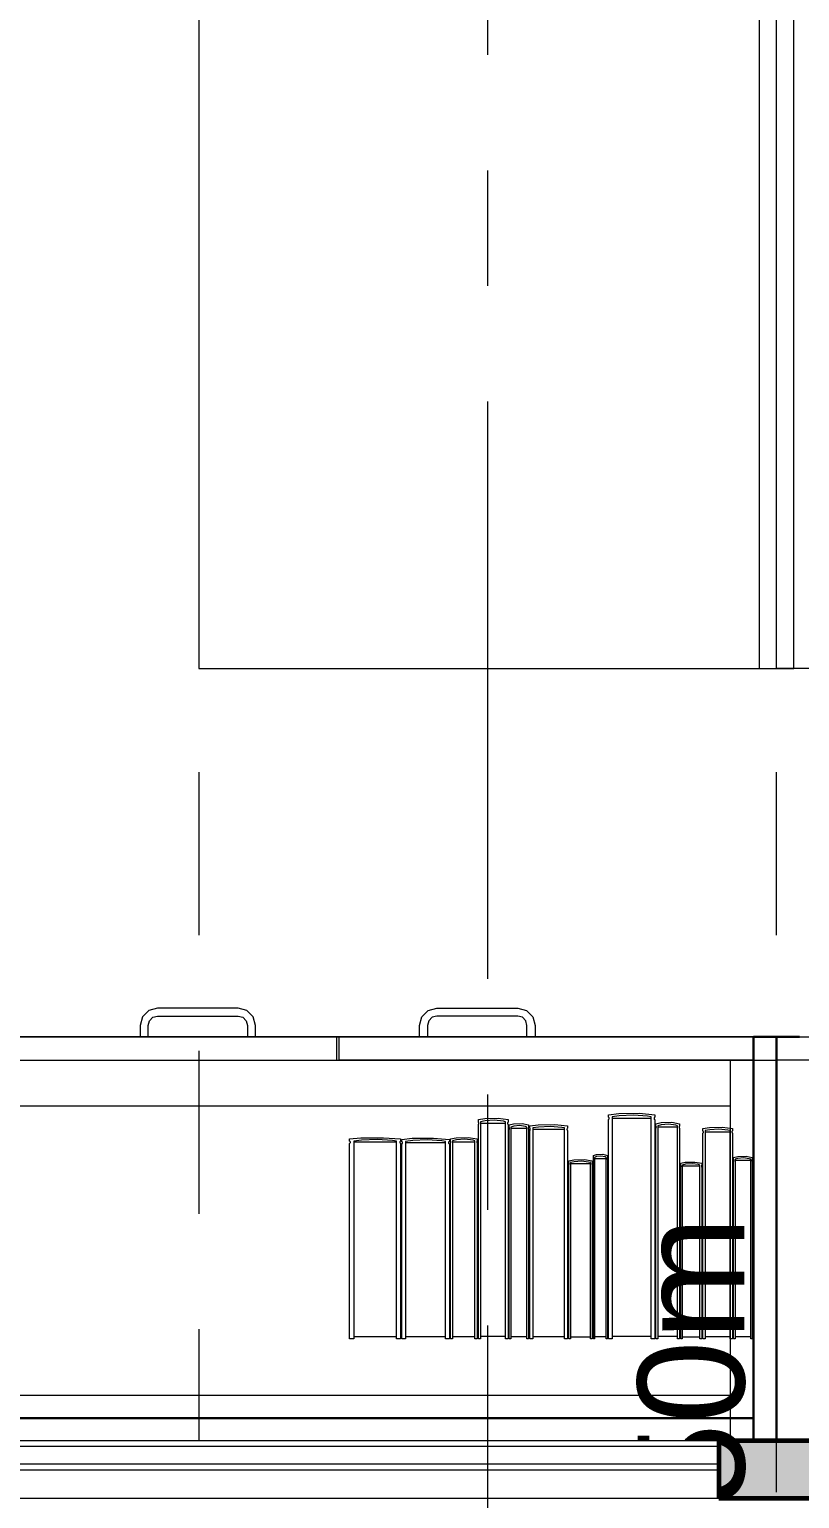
# Model space of a CAD drawing. Header units: inches. Extents: x -38 to 5698, y -33 to 92.
# Drawn here: x 200.923 to 201.59, y 18.6 to 19.872 of the extents above; entities that cross this region are included whole.
import ezdxf

# ---------------------------------------------------------------- set-up
doc = ezdxf.new("R2010")
doc.units = ezdxf.units.IN
doc.header["$MEASUREMENT"] = 0
doc.set_wipeout_variables(frame=1)
for name, pattern in [('Hidden Line', [0.195611, 0.141111, -0.0545]), ('Punto & Raya', [0.65, 0.5, -0.075, 0, -0.075]), ('Wipeout_Contour', [1, 0, -1])]:
    doc.linetypes.add(name, pattern=pattern)
for name, color, linetype in [('02 _ ARQ _ ALB _ Ejes Generales', 7, 'Continuous'), ('02 _ ARQ _ ZON _ Espacio.3D', 7, 'Continuous'), ('08 _ STR _ EXT _ 09 Vigas', 7, 'Continuous'), ('Acabado - Muros', 7, 'Continuous'), ('Interior - Mobiliario', 7, 'Continuous'), ('Notas - Etiquetas', 251, 'Continuous')]:
    doc.layers.add(name, color=color, linetype=linetype)
doc.styles.add('Estilo_Generado_4', font='swisse.ttf')

msp = doc.modelspace()

# ---------------------------------------------------------------- linework, layer by layer
at = {"layer": '02 _ ARQ _ ZON _ Espacio.3D', "color": 254, "linetype": 'Continuous', "lineweight": 0, "flags": 128}
for points in [[(205.02, 18.65), (205.02, 29.6999), (193.32, 29.6999), (193.32, 25.3384), (194.57, 25.3384), (194.57, 25.1632), (193.32, 25.1632), (193.32, 18.6489)], [(205.0199, 6.5), (205.02, 18.6001), (193.32, 18.6001), (193.32, 6.5)]]:
    msp.add_lwpolyline(points, close=True, dxfattribs=at)
at = {"layer": 'Interior - Mobiliario', "color": 175, "linetype": 'Continuous', "lineweight": 13}
for p, q in [((201.5549, 20.6037), (201.5549, 19.3187)), ((201.5849, 19.3187), (201.5849, 20.6037)), ((201.5549, 19.3187), (201.5849, 19.3187)), ((201.0264, 19.0227), (201.021, 19.0172)), ((201.0339, 19.0247), (201.0264, 19.0227)), ((201.0299, 19.0167), (201.0339, 19.0177)), ((201.1039, 19.0247), (201.0339, 19.0247)), ((201.0339, 19.0177), (201.1039, 19.0177)), ((201.1114, 19.0227), (201.1039, 19.0247)), ((201.1039, 19.0177), (201.1079, 19.0167)), ((201.1169, 19.0172), (201.1114, 19.0227)), ((201.263, 19.0172), (201.2684, 19.0227)), ((201.2684, 19.0227), (201.2759, 19.0247)), ((201.2759, 19.0177), (201.2719, 19.0167)), ((201.2759, 19.0247), (201.3459, 19.0247)), ((201.3459, 19.0177), (201.2759, 19.0177)), ((201.3459, 19.0247), (201.3534, 19.0227)), ((201.3499, 19.0167), (201.3459, 19.0177)), ((201.3534, 19.0227), (201.3589, 19.0172)), ((201.021, 19.0172), (201.0189, 19.0097)), ((201.0189, 19.0097), (201.0189, 18.9997)), ((201.0259, 19.0097), (201.027, 19.0137)), ((201.0259, 18.9997), (201.0259, 19.0097)), ((201.027, 19.0137), (201.0299, 19.0167)), ((201.1079, 19.0167), (201.1109, 19.0137)), ((201.1109, 19.0137), (201.1119, 19.0097)), ((201.1119, 19.0097), (201.1119, 18.9997)), ((201.1189, 19.0097), (201.1169, 19.0172)), ((201.1189, 18.9997), (201.1189, 19.0097)), ((201.2609, 19.0097), (201.263, 19.0172)), ((201.2609, 18.9997), (201.2609, 19.0097)), ((201.269, 19.0137), (201.2679, 19.0097)), ((201.2679, 19.0097), (201.2679, 18.9997)), ((201.2719, 19.0167), (201.269, 19.0137)), ((201.3529, 19.0137), (201.3499, 19.0167)), ((201.3539, 19.0097), (201.3529, 19.0137)), ((201.3539, 18.9997), (201.3539, 19.0097)), ((201.3589, 19.0172), (201.3609, 19.0097)), ((201.3609, 19.0097), (201.3609, 18.9997)), ((200.8299, 18.9997), (201.1889, 18.9997)), ((201.0189, 18.9997), (201.0259, 18.9997)), ((201.1119, 18.9997), (201.1189, 18.9997)), ((201.1889, 18.9997), (201.1889, 18.9797)), ((201.1909, 18.9997), (201.1909, 18.9797)), ((201.2679, 18.9997), (201.2609, 18.9997)), ((201.3609, 18.9997), (201.3539, 18.9997)), ((200.0899, 18.9797), (201.5499, 18.9797)), ((200.1099, 18.9797), (201.5299, 18.9797)), ((200.8299, 18.9797), (201.1889, 18.9797)), ((201.5299, 18.9797), (201.5299, 18.9397)), ((201.5499, 18.9797), (201.5499, 18.6697)), ((201.5299, 18.9397), (200.1099, 18.9397)), ((201.3118, 18.9281), (201.3174, 18.9291)), ((201.3174, 18.9291), (201.3289, 18.9294)), ((201.3289, 18.9294), (201.3375, 18.9281)), ((201.4245, 18.9324), (201.4333, 18.9335)), ((201.4245, 18.9303), (201.4245, 18.9324)), ((201.4246, 18.9302), (201.4245, 18.9303)), ((201.4249, 18.9299), (201.4246, 18.9302)), ((201.4247, 18.9283), (201.4249, 18.9286)), ((201.425, 18.9297), (201.4249, 18.9299)), ((201.4249, 18.9286), (201.4251, 18.9288)), ((201.4251, 18.9294), (201.425, 18.9297)), ((201.4251, 18.9291), (201.4251, 18.9294)), ((201.4251, 18.9288), (201.4251, 18.9291)), ((201.4337, 18.9314), (201.4277, 18.9305)), ((201.4277, 18.9305), (201.4277, 18.7384)), ((201.4277, 18.9295), (201.4613, 18.9295)), ((201.4333, 18.9335), (201.4512, 18.9337)), ((201.446, 18.9319), (201.4337, 18.9314)), ((201.4583, 18.931), (201.446, 18.9319)), ((201.4512, 18.9337), (201.4645, 18.9324)), ((201.4613, 18.9305), (201.4583, 18.931)), ((201.4613, 18.7384), (201.4613, 18.9305)), ((201.4641, 18.9299), (201.4639, 18.9296)), ((201.4639, 18.9296), (201.4639, 18.9293)), ((201.4639, 18.9293), (201.4639, 18.929)), ((201.4639, 18.929), (201.464, 18.9288)), ((201.464, 18.9288), (201.4641, 18.9285)), ((201.4643, 18.9301), (201.4641, 18.9299)), ((201.4641, 18.9285), (201.4644, 18.9283)), ((201.4645, 18.9303), (201.4643, 18.9301)), ((201.4645, 18.9324), (201.4645, 18.9303)), ((201.5299, 18.9397), (201.5299, 18.6897)), ((201.3118, 18.926), (201.3118, 18.9281)), ((201.3119, 18.9259), (201.3118, 18.926)), ((201.3118, 18.9239), (201.3119, 18.9241)), ((201.3118, 18.7384), (201.3118, 18.9239)), ((201.312, 18.9257), (201.3119, 18.9259)), ((201.3119, 18.9241), (201.312, 18.9243)), ((201.3121, 18.9254), (201.312, 18.9257)), ((201.312, 18.9243), (201.3121, 18.9246)), ((201.3122, 18.9252), (201.3121, 18.9254)), ((201.3121, 18.9246), (201.3122, 18.9249)), ((201.3122, 18.9249), (201.3122, 18.9252)), ((201.3177, 18.9271), (201.3138, 18.9262)), ((201.3138, 18.9262), (201.3138, 18.7384)), ((201.3138, 18.9252), (201.3354, 18.9252)), ((201.3256, 18.9276), (201.3177, 18.9271)), ((201.3335, 18.9268), (201.3256, 18.9276)), ((201.3354, 18.9262), (201.3335, 18.9268)), ((201.3354, 18.7384), (201.3354, 18.9262)), ((201.3372, 18.9256), (201.3371, 18.9254)), ((201.3371, 18.9254), (201.3371, 18.9251)), ((201.3371, 18.9251), (201.3371, 18.9248)), ((201.3371, 18.9248), (201.3371, 18.9245)), ((201.3371, 18.9245), (201.3372, 18.9243)), ((201.3374, 18.9259), (201.3372, 18.9256)), ((201.3372, 18.9243), (201.3374, 18.924)), ((201.3375, 18.926), (201.3374, 18.9259)), ((201.3374, 18.924), (201.3375, 18.9239)), ((201.3375, 18.9281), (201.3375, 18.926)), ((201.3375, 18.9239), (201.3375, 18.7384)), ((201.3385, 18.9236), (201.3422, 18.9246)), ((201.3385, 18.9215), (201.3385, 18.9236)), ((201.3386, 18.9214), (201.3385, 18.9215)), ((201.3385, 18.9195), (201.3386, 18.9196)), ((201.3385, 18.7384), (201.3385, 18.9195)), ((201.3387, 18.9212), (201.3386, 18.9214)), ((201.3386, 18.9196), (201.3387, 18.9199)), ((201.3387, 18.9209), (201.3387, 18.9212)), ((201.3388, 18.9207), (201.3387, 18.9209)), ((201.3387, 18.9201), (201.3388, 18.9204)), ((201.3387, 18.9199), (201.3387, 18.9201)), ((201.3388, 18.9204), (201.3388, 18.9207)), ((201.3424, 18.9226), (201.3398, 18.9217)), ((201.3398, 18.9217), (201.3398, 18.7384)), ((201.3398, 18.9208), (201.3539, 18.9208)), ((201.3422, 18.9246), (201.3497, 18.9248)), ((201.3475, 18.923), (201.3424, 18.9226)), ((201.3527, 18.9222), (201.3475, 18.923)), ((201.3497, 18.9248), (201.3553, 18.9236)), ((201.3539, 18.9217), (201.3527, 18.9222)), ((201.3539, 18.7384), (201.3539, 18.9217)), ((201.3551, 18.9211), (201.355, 18.9209)), ((201.355, 18.9209), (201.355, 18.9206)), ((201.355, 18.9206), (201.355, 18.9203)), ((201.355, 18.9203), (201.355, 18.9201)), ((201.355, 18.9201), (201.3551, 18.9198)), ((201.3552, 18.9214), (201.3551, 18.9211)), ((201.3551, 18.9198), (201.3552, 18.9196)), ((201.3553, 18.9215), (201.3552, 18.9214)), ((201.3552, 18.9196), (201.3553, 18.9195)), ((201.3553, 18.9236), (201.3553, 18.9215)), ((201.3553, 18.9195), (201.3553, 18.7384)), ((201.3563, 18.9227), (201.3635, 18.9237)), ((201.3563, 18.9207), (201.3563, 18.9227)), ((201.3564, 18.9206), (201.3563, 18.9207)), ((201.3563, 18.9187), (201.3564, 18.9188)), ((201.3563, 18.7384), (201.3563, 18.9187)), ((201.3566, 18.9204), (201.3564, 18.9206)), ((201.3564, 18.9188), (201.3566, 18.9191)), ((201.3567, 18.9201), (201.3566, 18.9204)), ((201.3566, 18.9191), (201.3568, 18.9193)), ((201.3568, 18.9199), (201.3567, 18.9201)), ((201.3568, 18.9196), (201.3568, 18.9199)), ((201.3568, 18.9193), (201.3568, 18.9196)), ((201.3638, 18.9217), (201.3589, 18.9209)), ((201.3589, 18.9209), (201.3589, 18.7384)), ((201.3589, 18.92), (201.3864, 18.92)), ((201.3635, 18.9237), (201.3781, 18.924)), ((201.3739, 18.9222), (201.3638, 18.9217)), ((201.384, 18.9214), (201.3739, 18.9222)), ((201.3781, 18.924), (201.3891, 18.9227)), ((201.3864, 18.9209), (201.384, 18.9214)), ((201.3864, 18.7384), (201.3864, 18.9209)), ((201.3886, 18.9201), (201.3885, 18.9198)), ((201.3885, 18.9198), (201.3885, 18.9195)), ((201.3885, 18.9195), (201.3886, 18.9193)), ((201.3887, 18.9203), (201.3886, 18.9201)), ((201.3886, 18.9193), (201.3887, 18.919)), ((201.3889, 18.9206), (201.3887, 18.9203)), ((201.3887, 18.919), (201.3889, 18.9188)), ((201.3891, 18.9207), (201.3889, 18.9206)), ((201.3889, 18.9188), (201.3891, 18.9187)), ((201.3891, 18.9227), (201.3891, 18.9207)), ((201.3891, 18.9187), (201.3891, 18.7384)), ((201.4245, 18.9281), (201.4247, 18.9283)), ((201.4245, 18.7384), (201.4245, 18.9281)), ((201.4644, 18.9283), (201.4645, 18.9281)), ((201.4645, 18.9281), (201.4645, 18.7384)), ((201.4655, 18.9246), (201.47, 18.9257)), ((201.4655, 18.9226), (201.4655, 18.9246)), ((201.4656, 18.9225), (201.4655, 18.9226)), ((201.4655, 18.9205), (201.4656, 18.9207)), ((201.4655, 18.7384), (201.4655, 18.9205)), ((201.4657, 18.9223), (201.4656, 18.9225)), ((201.4656, 18.9207), (201.4658, 18.9209)), ((201.4658, 18.922), (201.4657, 18.9223)), ((201.4659, 18.9217), (201.4658, 18.922)), ((201.4658, 18.9212), (201.4659, 18.9215)), ((201.4658, 18.9209), (201.4658, 18.9212)), ((201.4659, 18.9215), (201.4659, 18.9217)), ((201.4702, 18.9236), (201.4672, 18.9228)), ((201.4672, 18.9228), (201.4672, 18.7384)), ((201.4672, 18.9218), (201.4843, 18.9218)), ((201.47, 18.9257), (201.4792, 18.9259)), ((201.4765, 18.9241), (201.4702, 18.9236)), ((201.4828, 18.9233), (201.4765, 18.9241)), ((201.4792, 18.9259), (201.486, 18.9246)), ((201.4843, 18.9228), (201.4828, 18.9233)), ((201.4843, 18.7384), (201.4843, 18.9228)), ((201.4857, 18.922), (201.4856, 18.9217)), ((201.4856, 18.9217), (201.4856, 18.9214)), ((201.4856, 18.9214), (201.4857, 18.9211)), ((201.4858, 18.9222), (201.4857, 18.922)), ((201.4857, 18.9211), (201.4858, 18.9209)), ((201.4859, 18.9225), (201.4858, 18.9222)), ((201.4858, 18.9209), (201.4859, 18.9207)), ((201.486, 18.9226), (201.4859, 18.9225)), ((201.4859, 18.9207), (201.486, 18.9205)), ((201.486, 18.9246), (201.486, 18.9226)), ((201.486, 18.9205), (201.486, 18.7384)), ((201.5062, 18.9204), (201.5118, 18.9214)), ((201.5062, 18.9184), (201.5062, 18.9204)), ((201.5063, 18.9183), (201.5062, 18.9184)), ((201.5062, 18.9164), (201.5063, 18.9165)), ((201.5062, 18.7384), (201.5062, 18.9164)), ((201.5064, 18.9181), (201.5063, 18.9183)), ((201.5063, 18.9165), (201.5065, 18.9168)), ((201.5065, 18.9178), (201.5064, 18.9181)), ((201.5066, 18.9176), (201.5065, 18.9178)), ((201.5065, 18.9168), (201.5066, 18.917)), ((201.5066, 18.9173), (201.5066, 18.9176)), ((201.5066, 18.917), (201.5066, 18.9173)), ((201.5121, 18.9194), (201.5082, 18.9186)), ((201.5082, 18.9186), (201.5082, 18.7384)), ((201.5082, 18.9177), (201.5298, 18.9177)), ((201.5118, 18.9214), (201.5233, 18.9216)), ((201.52, 18.9199), (201.5121, 18.9194)), ((201.5278, 18.9191), (201.52, 18.9199)), ((201.5233, 18.9216), (201.5318, 18.9204)), ((201.5298, 18.9186), (201.5278, 18.9191)), ((201.5298, 18.7384), (201.5298, 18.9186)), ((201.5315, 18.918), (201.5314, 18.9178)), ((201.5314, 18.9178), (201.5314, 18.9175)), ((201.5314, 18.9175), (201.5314, 18.9172)), ((201.5314, 18.9172), (201.5315, 18.917)), ((201.5317, 18.9183), (201.5315, 18.918)), ((201.5315, 18.917), (201.5316, 18.9167)), ((201.5316, 18.9167), (201.5317, 18.9165)), ((201.5318, 18.9184), (201.5317, 18.9183)), ((201.5317, 18.9165), (201.5318, 18.9164)), ((201.5318, 18.9204), (201.5318, 18.9184)), ((201.5318, 18.9164), (201.5318, 18.7384)), ((201.2003, 18.9114), (201.21, 18.9123)), ((201.2003, 18.9095), (201.2003, 18.9114)), ((201.2005, 18.9094), (201.2003, 18.9095)), ((201.2003, 18.9076), (201.2006, 18.9077)), ((201.2003, 18.7384), (201.2003, 18.9076)), ((201.2008, 18.9092), (201.2005, 18.9094)), ((201.2006, 18.9077), (201.2008, 18.9079)), ((201.2009, 18.9089), (201.2008, 18.9092)), ((201.2008, 18.9079), (201.201, 18.9082)), ((201.201, 18.9087), (201.2009, 18.9089)), ((201.2011, 18.9084), (201.201, 18.9087)), ((201.201, 18.9082), (201.2011, 18.9084)), ((201.2105, 18.9104), (201.2039, 18.9096)), ((201.2039, 18.9096), (201.2039, 18.7384)), ((201.2039, 18.9088), (201.241, 18.9088)), ((201.21, 18.9123), (201.2298, 18.9125)), ((201.2241, 18.9109), (201.2105, 18.9104)), ((201.2376, 18.9101), (201.2241, 18.9109)), ((201.2298, 18.9125), (201.2445, 18.9114)), ((201.241, 18.9096), (201.2376, 18.9101)), ((201.241, 18.7384), (201.241, 18.9096)), ((201.244, 18.9091), (201.2438, 18.9089)), ((201.2438, 18.9089), (201.2438, 18.9086)), ((201.2438, 18.9086), (201.2438, 18.9084)), ((201.2438, 18.9084), (201.2439, 18.9081)), ((201.2439, 18.9081), (201.2441, 18.9079)), ((201.2443, 18.9093), (201.244, 18.9091)), ((201.2441, 18.9079), (201.2443, 18.9077)), ((201.2445, 18.9095), (201.2443, 18.9093)), ((201.2443, 18.9077), (201.2445, 18.9076)), ((201.2445, 18.9114), (201.2445, 18.9095)), ((201.2445, 18.9076), (201.2445, 18.7384)), ((201.2455, 18.911), (201.2545, 18.912)), ((201.2455, 18.9091), (201.2455, 18.911)), ((201.2457, 18.909), (201.2455, 18.9091)), ((201.2455, 18.9072), (201.2457, 18.9074)), ((201.2455, 18.7384), (201.2455, 18.9072)), ((201.2459, 18.9088), (201.2457, 18.909)), ((201.2457, 18.9074), (201.246, 18.9076)), ((201.2461, 18.9086), (201.2459, 18.9088)), ((201.246, 18.9076), (201.2461, 18.9078)), ((201.2462, 18.9083), (201.2461, 18.9086)), ((201.2461, 18.9078), (201.2462, 18.9081)), ((201.2462, 18.9081), (201.2462, 18.9083)), ((201.255, 18.9101), (201.2488, 18.9093)), ((201.2488, 18.9093), (201.2488, 18.7384)), ((201.2488, 18.9084), (201.2834, 18.9084)), ((201.2545, 18.912), (201.2729, 18.9122)), ((201.2676, 18.9105), (201.255, 18.9101)), ((201.2803, 18.9098), (201.2676, 18.9105)), ((201.2729, 18.9122), (201.2867, 18.911)), ((201.2834, 18.9093), (201.2803, 18.9098)), ((201.2834, 18.7384), (201.2834, 18.9093)), ((201.2861, 18.9085), (201.286, 18.9083)), ((201.286, 18.9083), (201.286, 18.908)), ((201.286, 18.908), (201.2861, 18.9078)), ((201.2862, 18.9088), (201.2861, 18.9085)), ((201.2861, 18.9078), (201.2863, 18.9075)), ((201.2864, 18.909), (201.2862, 18.9088)), ((201.2863, 18.9075), (201.2865, 18.9073)), ((201.2867, 18.9091), (201.2864, 18.909)), ((201.2865, 18.9073), (201.2867, 18.9072)), ((201.2867, 18.911), (201.2867, 18.9091)), ((201.2867, 18.9072), (201.2867, 18.7384)), ((201.2877, 18.9116), (201.2927, 18.9125)), ((201.2877, 18.9097), (201.2877, 18.9116)), ((201.2878, 18.9096), (201.2877, 18.9097)), ((201.2877, 18.9078), (201.2878, 18.9079)), ((201.2877, 18.7384), (201.2877, 18.9078)), ((201.2879, 18.9094), (201.2878, 18.9096)), ((201.2878, 18.9079), (201.2879, 18.9082)), ((201.288, 18.9092), (201.2879, 18.9094)), ((201.2879, 18.9082), (201.288, 18.9084)), ((201.288, 18.9089), (201.288, 18.9092)), ((201.2881, 18.9087), (201.288, 18.9089)), ((201.288, 18.9084), (201.2881, 18.9087)), ((201.293, 18.9107), (201.2895, 18.9099)), ((201.2895, 18.9099), (201.2895, 18.7384)), ((201.2895, 18.909), (201.3089, 18.909)), ((201.2927, 18.9125), (201.3031, 18.9128)), ((201.3001, 18.9111), (201.293, 18.9107)), ((201.3072, 18.9104), (201.3001, 18.9111)), ((201.3031, 18.9128), (201.3108, 18.9116)), ((201.3089, 18.9099), (201.3072, 18.9104)), ((201.3089, 18.7384), (201.3089, 18.9099)), ((201.3105, 18.9094), (201.3104, 18.9091)), ((201.3104, 18.9091), (201.3104, 18.9089)), ((201.3104, 18.9089), (201.3104, 18.9086)), ((201.3104, 18.9086), (201.3104, 18.9084)), ((201.3104, 18.9084), (201.3105, 18.9081)), ((201.3106, 18.9096), (201.3105, 18.9094)), ((201.3105, 18.9081), (201.3107, 18.9079)), ((201.3108, 18.9097), (201.3106, 18.9096)), ((201.3107, 18.9079), (201.3108, 18.9078)), ((201.3108, 18.9116), (201.3108, 18.9097)), ((201.3108, 18.9078), (201.3108, 18.7384)), ((201.3901, 18.8925), (201.3945, 18.8934)), ((201.3901, 18.8908), (201.3901, 18.8925)), ((201.3901, 18.8907), (201.3901, 18.8908)), ((201.3903, 18.8906), (201.3901, 18.8907)), ((201.3904, 18.8903), (201.3903, 18.8906)), ((201.3904, 18.8901), (201.3904, 18.8903)), ((201.3947, 18.8917), (201.3917, 18.891)), ((201.3917, 18.891), (201.3917, 18.7384)), ((201.3945, 18.8934), (201.4036, 18.8935)), ((201.401, 18.8921), (201.3947, 18.8917)), ((201.4073, 18.8914), (201.401, 18.8921)), ((201.4036, 18.8935), (201.4104, 18.8925)), ((201.4088, 18.891), (201.4073, 18.8914)), ((201.4088, 18.7384), (201.4088, 18.891)), ((201.4102, 18.8905), (201.4101, 18.8903)), ((201.4101, 18.8903), (201.4101, 18.8901)), ((201.4103, 18.8907), (201.4102, 18.8905)), ((201.4104, 18.8908), (201.4103, 18.8907)), ((201.4104, 18.8925), (201.4104, 18.8908)), ((201.4114, 18.897), (201.4141, 18.8979)), ((201.4114, 18.8953), (201.4114, 18.897)), ((201.4115, 18.8952), (201.4114, 18.8953)), ((201.4114, 18.8935), (201.4115, 18.8937)), ((201.4114, 18.7384), (201.4114, 18.8935)), ((201.4116, 18.895), (201.4115, 18.8952)), ((201.4115, 18.8937), (201.4116, 18.8939)), ((201.4116, 18.8948), (201.4116, 18.895)), ((201.4116, 18.8946), (201.4116, 18.8948)), ((201.4116, 18.8943), (201.4116, 18.8946)), ((201.4116, 18.8941), (201.4116, 18.8943)), ((201.4116, 18.8939), (201.4116, 18.8941)), ((201.4142, 18.8962), (201.4124, 18.8954)), ((201.4124, 18.8954), (201.4124, 18.7384)), ((201.4124, 18.8946), (201.4225, 18.8946)), ((201.4141, 18.8979), (201.4195, 18.8981)), ((201.4179, 18.8966), (201.4142, 18.8962)), ((201.4216, 18.8959), (201.4179, 18.8966)), ((201.4195, 18.8981), (201.4235, 18.897)), ((201.4225, 18.8954), (201.4216, 18.8959)), ((201.4225, 18.7384), (201.4225, 18.8954)), ((201.4234, 18.8952), (201.4233, 18.895)), ((201.4233, 18.895), (201.4233, 18.8947)), ((201.4233, 18.8947), (201.4233, 18.8945)), ((201.4233, 18.8945), (201.4233, 18.8943)), ((201.4233, 18.8943), (201.4233, 18.894)), ((201.4233, 18.894), (201.4234, 18.8938)), ((201.4235, 18.8953), (201.4234, 18.8952)), ((201.4234, 18.8938), (201.4234, 18.8936)), ((201.4234, 18.8936), (201.4235, 18.8935)), ((201.4235, 18.897), (201.4235, 18.8953)), ((201.4235, 18.8935), (201.4235, 18.7384)), ((201.487, 18.8903), (201.491, 18.8912)), ((201.487, 18.8887), (201.487, 18.8903)), ((201.491, 18.8912), (201.4991, 18.8914)), ((201.4991, 18.8914), (201.5052, 18.8903)), ((201.5052, 18.8903), (201.5052, 18.8887)), ((201.5328, 18.8954), (201.5364, 18.8963)), ((201.5328, 18.8937), (201.5328, 18.8954)), ((201.5329, 18.8937), (201.5328, 18.8937)), ((201.5328, 18.892), (201.5329, 18.8921)), ((201.5328, 18.7384), (201.5328, 18.892)), ((201.533, 18.8935), (201.5329, 18.8937)), ((201.5329, 18.8921), (201.533, 18.8923)), ((201.5331, 18.8932), (201.533, 18.8935)), ((201.533, 18.8923), (201.5331, 18.8926)), ((201.5331, 18.893), (201.5331, 18.8932)), ((201.5331, 18.8928), (201.5331, 18.893)), ((201.5331, 18.8926), (201.5331, 18.8928)), ((201.5365, 18.8946), (201.5341, 18.8939)), ((201.5341, 18.8939), (201.5341, 18.7384)), ((201.5364, 18.8963), (201.5436, 18.8965)), ((201.5415, 18.895), (201.5365, 18.8946)), ((201.3901, 18.8891), (201.3902, 18.8893)), ((201.3901, 18.7384), (201.3901, 18.8891)), ((201.3902, 18.8893), (201.3903, 18.8895)), ((201.3903, 18.8895), (201.3904, 18.8897)), ((201.3904, 18.8899), (201.3904, 18.8901)), ((201.3904, 18.8897), (201.3904, 18.8899)), ((201.3917, 18.8902), (201.4088, 18.8902)), ((201.4101, 18.8901), (201.4101, 18.8898)), ((201.4101, 18.8898), (201.4102, 18.8896)), ((201.4102, 18.8896), (201.4102, 18.8894)), ((201.4102, 18.8894), (201.4104, 18.8892)), ((201.4104, 18.8892), (201.4104, 18.8891)), ((201.4104, 18.8891), (201.4104, 18.7384)), ((201.4871, 18.8886), (201.487, 18.8887)), ((201.487, 18.887), (201.4871, 18.8871)), ((201.487, 18.7384), (201.487, 18.887)), ((201.4872, 18.8884), (201.4871, 18.8886)), ((201.4871, 18.8871), (201.4872, 18.8873)), ((201.4872, 18.8882), (201.4872, 18.8884)), ((201.4873, 18.888), (201.4872, 18.8882)), ((201.4872, 18.8873), (201.4873, 18.8875)), ((201.4873, 18.8878), (201.4873, 18.888)), ((201.4873, 18.8875), (201.4873, 18.8878)), ((201.4912, 18.8895), (201.4884, 18.8888)), ((201.4884, 18.8888), (201.4884, 18.7384)), ((201.4884, 18.8881), (201.5037, 18.8881)), ((201.4968, 18.8899), (201.4912, 18.8895)), ((201.5023, 18.8893), (201.4968, 18.8899)), ((201.5037, 18.8888), (201.5023, 18.8893)), ((201.5037, 18.7384), (201.5037, 18.8888)), ((201.505, 18.8884), (201.5049, 18.8882)), ((201.5049, 18.8882), (201.5049, 18.8879)), ((201.5049, 18.8879), (201.5049, 18.8877)), ((201.5049, 18.8877), (201.5049, 18.8875)), ((201.5049, 18.8875), (201.505, 18.8873)), ((201.5051, 18.8886), (201.505, 18.8884)), ((201.505, 18.8873), (201.5051, 18.8871)), ((201.5052, 18.8887), (201.5051, 18.8886)), ((201.5051, 18.8871), (201.5052, 18.887)), ((201.5052, 18.887), (201.5052, 18.7384)), ((201.2039, 18.7384), (201.2003, 18.7384)), ((201.241, 18.7401), (201.2039, 18.7401)), ((201.2445, 18.7384), (201.241, 18.7384)), ((201.2488, 18.7384), (201.2455, 18.7384)), ((201.2834, 18.7401), (201.2488, 18.7401)), ((201.2867, 18.7384), (201.2834, 18.7384)), ((201.2895, 18.7384), (201.2877, 18.7384)), ((201.3089, 18.7401), (201.2895, 18.7401)), ((201.3108, 18.7384), (201.3089, 18.7384)), ((201.3138, 18.7384), (201.3118, 18.7384)), ((201.3354, 18.7403), (201.3138, 18.7403)), ((201.3375, 18.7384), (201.3354, 18.7384)), ((201.3398, 18.7384), (201.3385, 18.7384)), ((201.3539, 18.7402), (201.3398, 18.7402)), ((201.3553, 18.7384), (201.3539, 18.7384)), ((201.3589, 18.7384), (201.3563, 18.7384)), ((201.3864, 18.7402), (201.3589, 18.7402)), ((201.3891, 18.7384), (201.3864, 18.7384)), ((201.3917, 18.7384), (201.3901, 18.7384)), ((201.4088, 18.7399), (201.3917, 18.7399)), ((201.4104, 18.7384), (201.4088, 18.7384)), ((201.4124, 18.7384), (201.4114, 18.7384)), ((201.4225, 18.74), (201.4124, 18.74)), ((201.4235, 18.7384), (201.4225, 18.7384)), ((201.4277, 18.7384), (201.4245, 18.7384)), ((201.4613, 18.7403), (201.4277, 18.7403)), ((201.4645, 18.7384), (201.4613, 18.7384)), ((201.4672, 18.7384), (201.4655, 18.7384)), ((201.4843, 18.7403), (201.4672, 18.7403)), ((201.486, 18.7384), (201.4843, 18.7384)), ((201.4884, 18.7384), (201.487, 18.7384)), ((201.5037, 18.7399), (201.4884, 18.7399)), ((201.5052, 18.7384), (201.5037, 18.7384)), ((201.5082, 18.7384), (201.5062, 18.7384)), ((201.5298, 18.7402), (201.5082, 18.7402)), ((201.5318, 18.7384), (201.5298, 18.7384)), ((201.5341, 18.7384), (201.5328, 18.7384)), ((200.1099, 18.6897), (201.5299, 18.6897)), ((201.5499, 18.6697), (200.0899, 18.6697))]:
    msp.add_line(p, q, dxfattribs=at)
at = {"layer": 'Interior - Mobiliario', "color": 175, "linetype": 'Continuous', "lineweight": 13, "flags": 128}
for points in [[(201.5699, 20.6187), (200.0699, 20.6187), (200.0699, 20.0187), (201.0699, 20.0187), (201.0699, 19.3187), (201.5699, 19.3187)], [(201.5699, 20.6187), (203.0699, 20.6187), (203.0699, 20.0187), (202.0699, 20.0187), (202.0699, 19.3187), (201.5699, 19.3187)]]:
    msp.add_lwpolyline(points, close=True, dxfattribs=at)

# ---------------------------------------------------------------- next in the draw order: wipeouts: each hides what was drawn before it
at = {"color": 254, "linetype": 'Wipeout_Contour', "lineweight": 0, "ltscale": 6499.228442}
msp.add_wipeout([(201.5899, 18.9997), (201.5699, 18.9997), (201.5699, 18.6497), (201.5899, 18.6497)], dxfattribs=at).dxf.layer = 'Interior - Mobiliario'
at = {"color": 254, "linetype": 'Wipeout_Contour', "lineweight": 0, "ltscale": 6496.180984}
msp.add_wipeout([(200.0899, 18.6697), (200.0899, 18.6497), (201.5499, 18.6497), (201.5499, 18.6697)], dxfattribs=at).dxf.layer = 'Interior - Mobiliario'

# ---------------------------------------------------------------- next in the draw order: linework, layer by layer
at = {"layer": '08 _ STR _ EXT _ 09 Vigas', "color": 251, "linetype": 'Hidden Line', "lineweight": 13}
msp.add_line((201.07, 17.4), (201.07, 29.7), dxfattribs=at)
at = {"layer": 'Interior - Mobiliario', "color": 175, "linetype": 'Continuous', "lineweight": 30}
for p, q in [((201.5699, 18.9997), (201.5699, 18.6497)), ((201.5699, 18.9997), (201.5899, 18.9997)), ((201.5499, 18.6697), (200.0899, 18.6697)), ((201.5499, 18.6697), (201.5499, 18.6497)), ((201.5499, 18.6497), (200.0899, 18.6497)), ((201.5699, 18.6497), (201.5899, 18.6497))]:
    msp.add_line(p, q, dxfattribs=at)
at = {"layer": 'Interior - Mobiliario', "color": 175, "linetype": 'Continuous', "lineweight": 13}
for p, q in [((201.5899, 18.9997), (201.5699, 18.9997)), ((201.5699, 18.9997), (201.5699, 18.6497)), ((201.5699, 18.9997), (203.0699, 18.9997)), ((201.5699, 18.6497), (201.5699, 18.9997)), ((201.6099, 18.9797), (201.5699, 18.9797)), ((201.5699, 18.9797), (201.5699, 18.6497)), ((201.5299, 18.6897), (201.5299, 18.6497)), ((200.0899, 18.6697), (201.5499, 18.6697)), ((201.5499, 18.6697), (201.5499, 18.6497)), ((201.5499, 18.6497), (200.0899, 18.6497)), ((201.5299, 18.6497), (200.1099, 18.6497)), ((201.5699, 18.6497), (201.5899, 18.6497)), ((201.5699, 18.6497), (201.6099, 18.6497)), ((203.0699, 18.6497), (201.5699, 18.6497))]:
    msp.add_line(p, q, dxfattribs=at)

# ---------------------------------------------------------------- next in the draw order: texts
at = {"layer": 'Notas - Etiquetas', "color": 8, "linetype": 'Continuous', "lineweight": 13, "insert": (201.5435, 17.5661), "char_height": 0.0925, "attachment_point": 7, "rotation": 90, "style": 'Estilo_Generado_4'}
msp.add_mtext('\\A1;{\\pql;\\fSwis721 Ex BT|b0|i0|c0|p34;VIGA-103\\fSwis721 Ex BT|b0|i0|c0|p34; \\fSwis721 Ex BT|b0|i0|c0|p34;0.90\\fSwis721 Ex BT|b0|i0|c0|p34;x\\fSwis721 Ex BT|b0|i0|c0|p34;0.50\\fSwis721 Ex BT|b0|i0|c0|p34;m}', dxfattribs=at)

# ---------------------------------------------------------------- next in the draw order: wipeouts: each hides what was drawn before it
at = {"color": 254, "linetype": 'Wipeout_Contour', "lineweight": 0, "ltscale": 6499.148447}
msp.add_wipeout([(201.5499, 18.9997), (201.5499, 18.6497), (201.5699, 18.6497), (201.5699, 18.9997)], dxfattribs=at).dxf.layer = 'Interior - Mobiliario'

# ---------------------------------------------------------------- next in the draw order: linework, layer by layer
at = {"layer": '08 _ STR _ EXT _ 09 Vigas', "color": 251, "linetype": 'Hidden Line', "lineweight": 13}
msp.add_line((201.57, 17.4), (201.57, 29.7), dxfattribs=at)
at = {"layer": 'Interior - Mobiliario', "color": 175, "linetype": 'Continuous', "lineweight": 13}
for p, q in [((201.5699, 18.9997), (200.0699, 18.9997)), ((200.0899, 18.9997), (201.5499, 18.9997)), ((200.0899, 18.9997), (201.5499, 18.9997)), ((201.5499, 18.9997), (201.1909, 18.9997)), ((201.5499, 18.6497), (201.5499, 18.9997)), ((201.5499, 18.9997), (201.5699, 18.9997)), ((201.5499, 18.9997), (201.5499, 18.6497)), ((201.5499, 18.9997), (201.5499, 18.6697)), ((201.5499, 18.9997), (201.5499, 18.9797)), ((201.5699, 18.9997), (201.5699, 18.6497)), ((201.5699, 18.6497), (201.5699, 18.9997)), ((200.0899, 18.9797), (201.5499, 18.9797)), ((200.0899, 18.9797), (201.5499, 18.9797)), ((201.5499, 18.9797), (201.1909, 18.9797)), ((201.5299, 18.9797), (201.5699, 18.9797)), ((201.5499, 18.9797), (201.5499, 18.6697)), ((201.5499, 18.9797), (201.5499, 18.6697)), ((201.5699, 18.9797), (201.5699, 18.6497)), ((201.5341, 18.8931), (201.5477, 18.8931)), ((201.5464, 18.8943), (201.5415, 18.895)), ((201.5436, 18.8965), (201.5489, 18.8954)), ((201.5477, 18.8939), (201.5464, 18.8943)), ((201.5477, 18.7384), (201.5477, 18.8939)), ((201.5488, 18.8934), (201.5487, 18.8932)), ((201.5487, 18.8932), (201.5487, 18.893)), ((201.5487, 18.893), (201.5487, 18.8927)), ((201.5487, 18.8927), (201.5487, 18.8925)), ((201.5487, 18.8925), (201.5488, 18.8923)), ((201.5489, 18.8936), (201.5488, 18.8934)), ((201.5488, 18.8923), (201.5489, 18.8921)), ((201.5489, 18.8954), (201.5489, 18.8937)), ((201.5489, 18.8937), (201.5489, 18.8936)), ((201.5489, 18.8921), (201.5489, 18.892)), ((201.5489, 18.892), (201.5489, 18.7384)), ((201.5477, 18.74), (201.5341, 18.74)), ((201.5489, 18.7384), (201.5477, 18.7384)), ((201.5499, 18.6697), (200.0899, 18.6697)), ((201.5499, 18.6697), (200.0899, 18.6697)), ((201.5499, 18.6697), (200.0899, 18.6697)), ((200.0699, 18.6497), (201.5699, 18.6497)), ((201.5499, 18.6497), (200.0899, 18.6497)), ((201.5699, 18.6497), (201.5299, 18.6497)), ((201.5699, 18.6497), (201.5499, 18.6497))]:
    msp.add_line(p, q, dxfattribs=at)
at = {"layer": 'Interior - Mobiliario', "color": 175, "linetype": 'Continuous', "lineweight": 30}
for p, q in [((201.5499, 18.9997), (201.5499, 18.6497)), ((201.5699, 18.9997), (201.5499, 18.9997)), ((201.5699, 18.9997), (201.5699, 18.6497)), ((201.5699, 18.6497), (201.5499, 18.6497))]:
    msp.add_line(p, q, dxfattribs=at)

# ---------------------------------------------------------------- next in the draw order: wipeouts: each hides what was drawn before it
at = {"color": 254, "linetype": 'Wipeout_Contour', "lineweight": 0, "ltscale": 9740.882933}
msp.add_wipeout([(199.3699, 18.6), (201.5199, 18.6), (201.5199, 18.65), (199.3864, 18.65), (199.3864, 18.617), (199.3699, 18.617)], dxfattribs=at).dxf.layer = 'Acabado - Muros'

# ---------------------------------------------------------------- next in the draw order: linework, layer by layer
at = {"layer": 'Acabado - Muros', "color": 7, "linetype": 'Continuous', "lineweight": 60}
msp.add_line((201.6199, 18.6), (201.5199, 18.6), dxfattribs=at)
at = {"layer": 'Acabado - Muros', "color": 251, "linetype": 'Continuous', "lineweight": 13, "flags": 128}
for points in [[(201.5199, 18.65), (199.3864, 18.65)], [(201.5199, 18.6), (199.3699, 18.6), (197.2199, 18.6)]]:
    msp.add_lwpolyline(points, dxfattribs=at)

# ---------------------------------------------------------------- next in the draw order: wipeouts: each hides what was drawn before it
at = {"color": 254, "linetype": 'Wipeout_Contour', "lineweight": 0, "ltscale": 6494.712913}
msp.add_wipeout([(199.3864, 18.645), (199.3864, 18.625), (201.5199, 18.625), (201.5199, 18.645)], dxfattribs=at).dxf.layer = 'Acabado - Muros'

# ---------------------------------------------------------------- next in the draw order: hatches: boundary and pattern name
at = {"layer": 'Acabado - Muros', "linetype": 'Continuous', "lineweight": 0}
msp.add_hatch(color=254, dxfattribs=at).paths.add_polyline_path([(201.5199, 18.6), (201.6199, 18.6), (201.6199, 18.65), (201.5199, 18.65)])
h = msp.add_hatch(dxfattribs=at)
h.set_pattern_fill('CONTRACHAPADO_0002', color=254, style=0, pattern_type=2)
h.set_pattern_definition([(0, (185.000023, 3e-09), (0, 0.03), [])])
h.paths.add_polyline_path([(199.3864, 18.645), (199.3864, 18.625), (201.5199, 18.625), (201.5199, 18.645)])

# ---------------------------------------------------------------- next in the draw order: linework, layer by layer
at = {"layer": '02 _ ARQ _ ALB _ Ejes Generales', "color": 252, "linetype": 'Punto & Raya', "lineweight": 13}
msp.add_line((201.32, 3.05), (201.32, 44.9), dxfattribs=at)
at = {"layer": 'Acabado - Muros', "color": 7, "linetype": 'Continuous', "lineweight": 60}
for p, q in [((201.5199, 18.65), (201.5199, 18.6)), ((201.6199, 18.65), (201.5199, 18.65))]:
    msp.add_line(p, q, dxfattribs=at)
at = {"layer": 'Acabado - Muros', "color": 7, "linetype": 'Continuous', "lineweight": 13, "flags": 128}
msp.add_lwpolyline([(199.3864, 18.645), (199.3864, 18.625), (201.5199, 18.625), (201.5199, 18.645)], close=True, dxfattribs=at)

doc.saveas('drawing.dxf')
